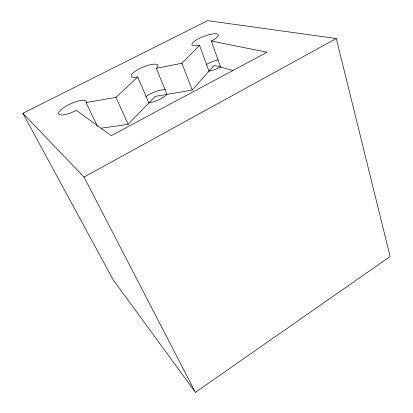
<?xml version="1.0" encoding="UTF-8"?>
<svg xmlns="http://www.w3.org/2000/svg" width="413" height="413" viewBox="0 0 413 413"><rect width="100%" height="100%" fill="white"/><g stroke="black" fill="none" stroke-linecap="round" stroke-linejoin="round"><path stroke-width="0.62" d="M97.473 126.28L86.074 102.605L86.302 101.655A15.147 4.207 -24.6 0 0 70.7 103.777A15.147 4.207 -24.6 0 0 58.837 114.2A15.147 4.207 -24.6 0 0 76.384 110.369L111.278 135.634L267.035 52.214L211.373 41.021L220.532 67.051L219.045 67.84A13.748 4.161 -20.6 0 1 208.952 71.186L199.562 45.316A14.047 3.686 -20.8 0 1 194.208 41.414A14.047 3.686 -20.8 0 1 214.259 33.773A14.047 3.686 -20.8 0 1 212.927 40.226L211.373 41.021M101.102 128.226L128.164 124.318L155.262 96.363L192.205 90.096L214.161 65.3L232.932 70.458M156.346 68.321L166.96 94.376A14.135 4.45 -22.5 0 1 152.098 102.254L148.845 102.982L137.761 76.983A14.455 3.944 -22.5 0 1 132.878 73.065A14.455 3.944 -22.5 0 1 151.096 64.573A14.455 3.944 -22.5 0 1 156.346 68.321L181.901 63.246L199.562 45.316M86.074 102.605L115.945 97.354L137.761 76.983M195.395 392.35L390.135 256.514L336.296 38.523L207.631 20.65L22.865 113.286L113.069 279.601L195.395 392.35L84.03 177.058L22.865 113.286M84.03 177.058L336.296 38.523M115.945 97.354L128.164 124.318M181.901 63.246L192.205 90.096M206.562 64.387A13.748 4.161 -20.6 0 1 218.157 59.833M145.882 96.57A14.135 4.45 -22.5 0 1 165.391 89.678"/></g></svg>
